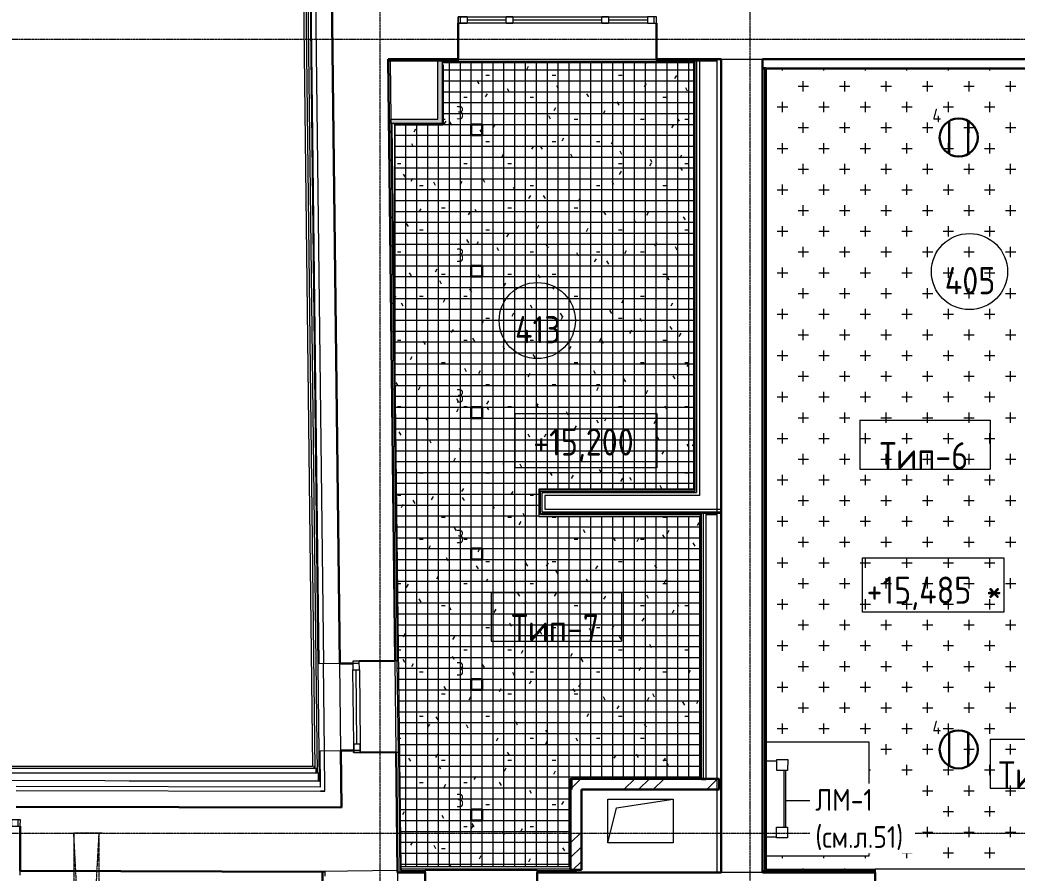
# Model space of a CAD drawing. Header units: millimetres. Extents: x -10051 to 73829, y -4843 to 44223.
# Drawn here: x 35140 to 44304, y 12578 to 20421 of the extents above; entities that cross this region are included whole.
import ezdxf

# ---------------------------------------------------------------- set-up
doc = ezdxf.new("R2010")
doc.units = ezdxf.units.MM
doc.linetypes.add('ADSK_Линия сетки', pattern=[25, 20, -2.5, 0, -2.5])
doc.linetypes.add('ADSK_Штрихпунктирная 2 точки_ш15 п1_5 п1_5 п1_5', pattern=[19.5, 15, -1.5, 0, -1.5, 0, -1.5])
for name, color, linetype, lineweight in [('_ Окна', 7, 'Continuous', 9), ('Аннотация', 7, 'Continuous', 20), ('Марки', 7, 'Continuous', 20), ('Марки помещений', 7, 'Continuous', 20), ('Обобщенные модели', 7, 'Continuous', 18), ('Оборудование', 7, 'Continuous', 18), ('Окна', 7, 'Continuous', 9), ('Оси', 7, 'Continuous', 9), ('Отметки', 7, 'Continuous', 9), ('Потолки', 7, 'Continuous', 9), ('Потолки штриховка', 7, 'Continuous', 9), ('Стены внутренние', 7, 'Continuous', 18), ('Стены наружные', 7, 'Continuous', 18), ('Стены несущие', 7, 'Continuous', 30), ('Стены отделка', 7, 'Continuous', 30), ('Стены штриховка', 7, 'Continuous', 9)]:
    doc.layers.add(name, color=color, linetype=linetype, lineweight=lineweight)
doc.layers.add('Линии', color=7, linetype='Continuous', lineweight=9, true_color=0x00a600)
doc.styles.add('GOST Common_1', font='GOST_Common.ttf', dxfattribs={"width": 0.9, "height": 250})
doc.styles.add('GOST Common_2', font='GOST_Common.ttf', dxfattribs={"width": 0.9, "height": 250})
doc.styles.add('GOST Common_3', font='GOST_Common.ttf', dxfattribs={"width": 0.9, "height": 200})
doc.styles.add('GOST Common_4', font='GOST_Common.ttf', dxfattribs={"width": 0.9, "height": 200})
doc.styles.add('GOST Common_B', font='', dxfattribs={"width": 0.9, "height": 250})
doc.styles.get('GOST Common_B').set_extended_font_data('GOST Common', bold=True)
pattern_1 = [(45, (0, 0), (-381.661, 381.661), []), (45, (134.94, 0), (0, 763.322), []), (45, (-134.94, 0), (0, 763.322), [])]

# ---------------------------------------------------------------- blocks, each defined once
blk = doc.blocks.new('Стремянка - серия 1_450_3-7_94 - Стремянка СГ-30 2-V1-План потолков 4-го этажа')
at = {"layer": 'Оборудование'}
for p, q in [((-10, -50), (-10, 50)), ((-10, 50), (90, 50)), ((90, 50), (90, -50)), ((610, 34), (90, 34)), ((90, 16), (610, 16)), ((610, 50), (710, 50)), ((610, -50), (610, 50)), ((710, 50), (710, -50)), ((90, -50), (-10, -50)), ((0, -148.8), (0, -50)), ((710, -50), (610, -50)), ((700, -147), (700, -50))]:
    blk.add_line(p, q, dxfattribs=at)
blk = doc.blocks.new('окно трехпол с фрамугой - 1715-2240_h___нов_ ок15_-2908119-План потолков 4-го этажа')
at = {"layer": '_ Окна', "lineweight": 18}
for p, q in [((-910, 35), (-910, 95)), ((-910, 95), (-830, 95)), ((-830, 95), (-830, 35)), ((-470, 35), (-470, 95)), ((-470, 95), (-410, 95)), ((-410, 95), (-410, 35)), ((410, 35), (410, 95)), ((410, 95), (470, 95)), ((470, 95), (470, 35)), ((830, 95), (830, 35)), ((910, 95), (830, 95)), ((910, 35), (910, 95)), ((-830, 35), (-910, 35)), ((-410, 35), (-470, 35)), ((470, 35), (410, 35)), ((830, 35), (910, 35))]:
    blk.add_line(p, q, dxfattribs=at)
at = {"layer": '_ Окна'}
for p, q in [((-890, 35), (-890, 95)), ((890, 35), (890, 95)), ((-830, 65), (-470, 65)), ((-410, 65), (410, 65)), ((470, 65), (830, 65))]:
    blk.add_line(p, q, dxfattribs=at)
at = {"layer": 'Окна'}
for p, q in [((-910, 95), (-910, 35)), ((-830, 95), (-910, 95)), ((-830, 95), (-470, 95)), ((-410, 95), (-470, 95)), ((-410, 95), (410, 95)), ((470, 95), (410, 95)), ((470, 95), (830, 95)), ((910, 95), (830, 95)), ((910, 35), (910, 95)), ((-910, 35), (-830, 35)), ((-470, 35), (-830, 35)), ((-470, 35), (-410, 35)), ((410, 35), (-410, 35)), ((410, 35), (470, 35)), ((830, 35), (470, 35)), ((830, 35), (910, 35))]:
    blk.add_line(p, q, dxfattribs=at)
blk = doc.blocks.new('окна_rehau_однопольное_фрамуга_сверху - 800х2240 _нов_ ОК-3_-4264400-План потолков 4-го этажа')
at = {"layer": '_ Окна', "lineweight": 18}
for p, q in [((-420, 75), (-420, 135)), ((-420, 135), (-340, 135)), ((-340, 135), (-340, 75)), ((340, 135), (340, 75)), ((420, 135), (340, 135)), ((420, 75), (420, 135)), ((-340, 75), (-420, 75)), ((340, 75), (420, 75))]:
    blk.add_line(p, q, dxfattribs=at)
at = {"layer": '_ Окна'}
for p, q in [((-400, 75), (-400, 135)), ((-340, 105), (340, 105)), ((400, 75), (400, 135))]:
    blk.add_line(p, q, dxfattribs=at)
at = {"layer": 'Окна'}
for p, q in [((-420, 135), (-420, 75)), ((-340, 135), (-420, 135)), ((-340, 135), (340, 135)), ((420, 135), (340, 135)), ((420, 75), (420, 135)), ((-420, 75), (-340, 75)), ((340, 75), (-340, 75)), ((340, 75), (420, 75))]:
    blk.add_line(p, q, dxfattribs=at)
blk = doc.blocks.new('окно трехпол с фрамугой - 1800 и 1820х2300_h___нов_ ок15-V11-План потолков 4-го этажа')
at = {"layer": '_ Окна', "lineweight": 18}
for p, q in [((-910, 115), (-910, 175)), ((-910, 175), (-830, 175)), ((-830, 115), (-910, 115)), ((-830, 175), (-830, 115)), ((-470, 115), (-470, 175)), ((-470, 175), (-410, 175)), ((-410, 115), (-470, 115)), ((-410, 175), (-410, 115)), ((410, 115), (410, 175)), ((410, 175), (470, 175)), ((470, 115), (410, 115)), ((470, 175), (470, 115)), ((830, 175), (830, 115)), ((910, 175), (830, 175)), ((830, 115), (910, 115)), ((910, 115), (910, 175))]:
    blk.add_line(p, q, dxfattribs=at)
at = {"layer": '_ Окна'}
for p, q in [((-890, 115), (-890, 175)), ((-830, 145), (-470, 145)), ((-410, 145), (410, 145)), ((470, 145), (830, 145)), ((890, 115), (890, 175))]:
    blk.add_line(p, q, dxfattribs=at)
at = {"layer": 'Окна'}
for p, q in [((-910, 175), (-910, 115)), ((-830, 175), (-910, 175)), ((-910, 115), (-830, 115)), ((-830, 175), (-470, 175)), ((-470, 115), (-830, 115)), ((-410, 175), (-470, 175)), ((-470, 115), (-410, 115)), ((-410, 175), (410, 175)), ((410, 115), (-410, 115)), ((470, 175), (410, 175)), ((410, 115), (470, 115)), ((470, 175), (830, 175)), ((830, 115), (470, 115)), ((910, 175), (830, 175)), ((830, 115), (910, 115)), ((910, 115), (910, 175))]:
    blk.add_line(p, q, dxfattribs=at)
blk = doc.blocks.new('GM_Отверстие прямоугольное _в плите_ - Отверстие-3275486-План потолков 4-го этажа')
at = {"layer": 'Обобщенные модели'}
for p, q in [((-300, -200), (-300, 200)), ((-300, 200), (300, 200)), ((-300, -200), (-300, 200)), ((-300, 200), (300, 200)), ((-220, 120), (300, 200)), ((300, 200), (300, -200)), ((300, 200), (300, -200)), ((-300, -200), (-220, 120)), ((300, -200), (-300, -200)), ((300, -200), (-300, -200))]:
    blk.add_line(p, q, dxfattribs=at)
blk = doc.blocks.new('ADSK_Марка_Помещение_ОдноЗначение - Номер-159740-План потолков 4-го этажа')
at = {"layer": 'Марки помещений'}
blk.add_circle((0, 0), 3.5, dxfattribs=at)
blk = doc.blocks.new('Высотные отметки - Рамка-12095-План потолков 4-го этажа')
at = {"layer": 'Аннотация'}
for p, q in [((-6.5, 0), (-6.5, 5)), ((-6.5, 5), (6.5, 5)), ((6.5, 5), (6.5, 0)), ((6.5, 0), (-6.5, 0))]:
    blk.add_line(p, q, dxfattribs=at)
blk = doc.blocks.new('ADSK_Марка_Потолок - ADSK_Марка и Смещение от уровня-155896-План потолков 4-го этажа')
at = {"layer": 'Марки'}
for p, q in [((-6, 4.5), (-6, 0)), ((-6, 4.5), (6, 4.5)), ((6, 4.5), (6, 0)), ((-6, 0), (6, 0))]:
    blk.add_line(p, q, dxfattribs=at)

msp = doc.modelspace()

# ---------------------------------------------------------------- hatches: boundary and pattern name
at = {"layer": 'Потолки штриховка', "lineweight": 18}
h = msp.add_hatch(dxfattribs=at)
h.set_pattern_fill('FP_33', color=256, style=0, pattern_type=2)
h.set_pattern_definition([(0, (0, 0), (812.8, 203.2), [33.528, -576.072, 33.528, -576.072, -3251.2]), (0, (0, 0), (812.8, 203.2), [-1219.2, 33.528, -1185.672, 33.528, -576.072, -1422.4]), (0, (0, 0), (812.8, 203.2), [-3048, 33.528, -372.872, 33.528, -982.472]), (120, (304.8, 101.6), (-582.3764, 602.30545), [33.528, -576.072, 33.528, -576.072, -3251.2]), (120, (304.8, 101.6), (-582.3764, 602.30545), [-1219.2, 33.528, -1185.672, 33.528, -576.072, -1422.4]), (120, (304.8, 101.6), (-582.3764, 602.30545), [-3048, 33.528, -372.872, 33.528, -982.472]), (240, (406.4, 508), (-230.4236, -805.50545), [33.528, -576.072, 33.528, -576.072, -3251.2]), (240, (406.4, 508), (-230.4236, -805.50545), [-1219.2, 33.528, -1185.672, 33.528, -576.072, -1422.4]), (240, (406.4, 508), (-230.4236, -805.50545), [-3048, 33.528, -372.872, 33.528, -982.472])])
h.paths.add_polyline_path([(38630.716, 12634.937), (40199.542, 12634.937), (40199.542, 13435.174), (40209.768, 13435.174), (40209.768, 13445.174), (41393, 13445.174), (41393, 15857.335), (39909.262, 15857.335), (39909.262, 16107.541), (41330, 16107.541), (41330, 20036.318), (39020, 20036.318), (39020, 19468.327), (38585.231, 19468.327), (38585.231, 16495.876), (38630.452, 12657.353)])
h = msp.add_hatch(dxfattribs=at)
h.set_pattern_fill('FP_34', color=256, style=0, pattern_type=2)
h.set_pattern_definition([(90, (39987.61, 16360.99), (100, -6e-15), []), (0, (39987.61, 16360.99), (0, -100), [])])
h.paths.add_polyline_path([(38630.716, 12634.937), (40199.542, 12634.937), (40199.542, 13435.174), (40209.768, 13435.174), (40209.768, 13445.174), (41393, 13445.174), (41393, 15857.335), (39909.262, 15857.335), (39909.262, 16107.541), (41330, 16107.541), (41330, 20036.318), (39020, 20036.318), (39020, 19468.327), (38585.231, 19468.327), (38585.231, 16495.876), (38630.452, 12657.353)])
h = msp.add_hatch(dxfattribs=at)
h.set_pattern_fill('FP_37', color=256, style=0, pattern_type=2)
h.set_pattern_definition([(0, (0, 0), (190.5, 190.5), [95.25, -285.75]), (90, (47.62, -47.62), (-190.5, 190.5), [95.25, -285.75])])
h.paths.add_polyline_path([(45631.189, 19809.318), (45633.189, 19811.318), (45631.189, 19811.318)])
h.paths.add_polyline_path([(45631.189, 12613.937), (45631.189, 19809.318), (44688.058, 19809.318), (44688.058, 19811.318), (44686.058, 19811.318), (44686.058, 19969.318), (41997, 19969.318), (41997, 13782.52), (42944.258, 13782.52), (42944.258, 12737.52), (41997, 12737.52), (41997, 12613.937), (45615.756, 12613.937)])
h.paths.add_polyline_path([(45633.189, 12611.937), (45633.189, 12613.937), (45631.189, 12613.937)])
h.paths.add_polyline_path([(41995, 12611.937), (41997, 12613.937), (41995, 12613.937)])
h.paths.add_polyline_path([(45199.207, 19861.318), (45643.189, 19861.318), (45643.189, 19981.318), (44738.058, 19981.318), (44738.058, 19861.318), (44907.818, 19861.318)])
h.paths.add_polyline_path([(41997, 19969.318), (41997, 19971.318), (41995, 19971.318)])
at = {"layer": 'Стены внутренние'}
for points in [[(38980, 19468.327), (39020, 19468.327), (39020, 20041.318), (38980, 20041.318), (38980, 19508.327)], [(38788.642, 19468.327), (38980, 19468.327), (38980, 19508.327), (38549.742, 19508.327), (38550.213, 19468.327), (38608.392, 19468.327)]]:
    msp.add_hatch(color=256, dxfattribs=at).paths.add_polyline_path(points)
at = {"layer": 'Стены внутренние', "lineweight": 9}
h = msp.add_hatch(dxfattribs=at)
h.set_pattern_fill('FP_1', color=256, style=0, pattern_type=2)
h.set_pattern_definition(pattern_1)
h.paths.add_polyline_path([(41545, 13345.174), (41545, 13445.174), (40209.768, 13445.174), (40209.768, 13345.174), (41393, 13345.174)])
h = msp.add_hatch(dxfattribs=at)
h.set_pattern_fill('FP_1', color=256, style=0, pattern_type=2)
h.set_pattern_definition(pattern_1)
h.paths.add_polyline_path([(40199.542, 12606.693), (40299.542, 12606.693), (40299.542, 13345.174), (40199.542, 13345.174), (40199.542, 12613.937)])

# ---------------------------------------------------------------- linework, layer by layer
at = {"layer": 'Аннотация', "lineweight": 9}
msp.add_line((42175.951, 13246.142), (42449.549, 13246.142), dxfattribs=at)
at = {"layer": 'Линии', "color": 5, "lineweight": 30, "true_color": 0x0000ff}
for p, q in [((39287.615, 19360.987), (39287.615, 19460.987)), ((39287.615, 19460.987), (39387.615, 19460.987)), ((39387.615, 19360.987), (39387.615, 19460.987)), ((39387.615, 19360.987), (39287.615, 19360.987)), ((39287.615, 18060.987), (39287.615, 18160.987)), ((39287.615, 18160.987), (39387.615, 18160.987)), ((39387.615, 18060.987), (39387.615, 18160.987)), ((39387.615, 18060.987), (39287.615, 18060.987)), ((39287.615, 16760.987), (39287.615, 16860.987)), ((39287.615, 16860.987), (39387.615, 16860.987)), ((39387.615, 16760.987), (39387.615, 16860.987)), ((39387.615, 16760.987), (39287.615, 16760.987)), ((39287.615, 14260.987), (39287.615, 14360.987)), ((39287.615, 14360.987), (39387.615, 14360.987)), ((39387.615, 14260.987), (39387.615, 14360.987)), ((39387.615, 14260.987), (39287.615, 14260.987))]:
    msp.add_line(p, q, dxfattribs=at)
at = {"layer": 'Линии', "color": 1, "lineweight": 30, "true_color": 0xff0000}
for p, q in [((43679.094, 19189.669), (43679.094, 19491.725)), ((43854.094, 19188.624), (43854.094, 19492.77)), ((39287.615, 15460.987), (39287.615, 15560.987)), ((39287.615, 15560.987), (39387.615, 15560.987)), ((39387.615, 15460.987), (39387.615, 15560.987)), ((39387.615, 15460.987), (39287.615, 15460.987)), ((43679.094, 13563.261), (43679.094, 13865.318)), ((43854.094, 13562.216), (43854.094, 13866.363)), ((39287.615, 13060.987), (39287.615, 13160.987)), ((39287.615, 13160.987), (39387.615, 13160.987)), ((39387.615, 13060.987), (39387.615, 13160.987)), ((39387.615, 13060.987), (39287.615, 13060.987))]:
    msp.add_line(p, q, dxfattribs=at)
at = {"layer": 'Линии', "color": 7, "linetype": 'ADSK_Штрихпунктирная 2 точки_ш15 п1_5 п1_5 п1_5'}
for p, q in [((35898.944, 12945), (35634.835, 12945)), ((35634.835, 12945), (35634.835, 8615.209)), ((35864.835, 8615.209), (35634.835, 12945)), ((35864.835, 12945), (35634.835, 8615.209)), ((35864.835, 12945), (35864.835, 8615.209))]:
    msp.add_line(p, q, dxfattribs=at)
at = {"layer": 'Линии', "color": 1, "lineweight": 30, "true_color": 0xff0000}
for centre in [(43767.499, 19340.697), (43767.499, 13714.289)]:
    msp.add_circle(centre, 175, dxfattribs=at)
at = {"layer": 'Оси', "linetype": 'ADSK_Линия сетки'}
for p, q in [((41849.565, -3698.875), (41849.565, 21707.143)), ((38449.565, -4043.06), (38449.565, 21362.957)), ((-9251.096, 20245), (56004.853, 20245)), ((-9251.096, 12945), (56004.853, 12945))]:
    msp.add_line(p, q, dxfattribs=at)
at = {"layer": 'Потолки'}
for p, q in [((39020, 20036.318), (41330, 20036.318)), ((41330, 20036.318), (41330, 16107.541)), ((38585.231, 16495.876), (38585.231, 19468.327)), ((41330, 16107.541), (39909.262, 16107.541)), ((39909.262, 16107.541), (39909.262, 15857.335)), ((39909.262, 15857.335), (41393, 15857.335)), ((42944.258, 13782.52), (41997, 13782.52)), ((42944.258, 12737.52), (42944.258, 13782.52)), ((40209.768, 13435.174), (40199.542, 13435.174)), ((40199.542, 13435.174), (40199.542, 13345.174)), ((41997, 12737.52), (42944.258, 12737.52)), ((40199.542, 12634.937), (38630.716, 12634.937))]:
    msp.add_line(p, q, dxfattribs=at)
at = {"layer": 'Стены внутренние'}
for p, q in [((39169, 20041.318), (40989, 20041.318)), ((39169.57, 20061.318), (40989, 20061.318)), ((38598.289, 13689.677), (38588.403, 14528.828)), ((38618.287, 13689.912), (38608.392, 14529.854)), ((39894.565, 12601.937), (38864.565, 12601.937))]:
    msp.add_line(p, q, dxfattribs=at)
at = {"layer": 'Стены наружные'}
for p, q in [((37743.052, 20921.2), (37829.782, 13558.131)), ((37763.286, 20901.2), (37850.009, 13539.01)), ((37783.521, 20881.2), (37870.528, 13495.192)), ((37803.932, 20846.023), (37891.409, 13420.593)), ((39020, 20008.318), (39032, 20008.318)), ((39029, 20029.318), (39029, 20041.318)), ((39029, 20029.318), (41336, 20029.318)), ((39032, 19468.327), (39032, 20008.318)), ((41333, 20024.818), (41333, 16106.318)), ((41333, 20024.818), (41345, 20024.818)), ((41336, 20041.318), (41336, 20029.318)), ((38550.321, 19459.132), (38562.321, 19459.274)), ((38642.912, 12618.384), (38562.321, 19459.274)), ((38583.215, 19456.327), (38583.215, 19468.327)), ((38583.215, 19456.327), (39027.5, 19456.327)), ((39027.5, 19468.327), (39027.5, 19456.327)), ((39032, 19468.327), (39027.5, 19468.327)), ((39913, 16089.898), (39913, 15877.398)), ((39913, 16089.898), (39917.5, 16089.898)), ((41345, 16101.898), (39917.5, 16101.898)), ((39917.5, 16089.898), (39917.5, 16101.898)), ((41345, 16106.318), (41333, 16106.318)), ((39925, 15877.398), (39913, 15877.398)), ((39925, 15872.898), (39925, 15877.398)), ((39925, 15872.898), (41405, 15872.898)), ((41393, 15884.898), (41393, 13445.174)), ((41445, 15872.898), (41545, 15872.898)), ((37938.099, 13701.9), (37928.675, 14501.845)), ((38088.088, 13703.667), (38078.674, 14502.822)), ((37870.528, 13495.192), (10945, 13495.192)), ((37829.782, 13558.131), (32744.942, 13558.131)), ((37850.009, 13539.01), (32744.942, 13539.01)), ((37840.112, 13558.131), (37840.112, 13538.991)), ((37849.784, 13558.131), (37840.112, 13558.131)), ((37860.35, 13539.01), (37860.35, 13495.157)), ((37870.011, 13539.01), (37860.35, 13539.01)), ((37880.587, 13495.192), (37880.587, 13425.192)), ((37890.529, 13495.192), (37880.587, 13495.192)), ((37891.409, 13420.593), (29468.901, 13442.766)), ((36144.53, 13425.192), (37880.587, 13425.192)), ((40209.768, 13442.674), (40197.768, 13442.674)), ((40197.768, 13442.674), (40197.768, 12618.437)), ((38642.912, 12618.384), (38630.912, 12618.242)), ((40199.542, 12613.937), (38647.411, 12613.937)), ((38647.411, 12601.937), (38647.411, 12613.937)), ((38647.411, 12601.937), (38651.341, 12601.937)), ((40199.704, 12618.437), (40197.768, 12618.437)), ((40199.542, 12606.693), (40199.542, 12601.937)), ((44699.094, 12613.937), (42999.094, 12613.937))]:
    msp.add_line(p, q, dxfattribs=at)
at = {"layer": 'Стены несущие'}
for p, q in [((38006.24, 20651.318), (38078.665, 14503.612)), ((39169, 20391.318), (39169, 20061.318)), ((40989, 20061.318), (40989, 20391.318)), ((39169, 20061.318), (38523.226, 20061.318)), ((38523.226, 20061.318), (38588.394, 14529.618)), ((41585, 20061.318), (40989, 20061.318)), ((41585, 12581.937), (41585, 20061.318)), ((41965, 20061.318), (41965, 12581.937)), ((45431.854, 20061.318), (41965, 20061.318)), ((38198.656, 14505.026), (38078.665, 14503.612)), ((38588.394, 14529.618), (38258.416, 14525.731)), ((38088.088, 13703.667), (38208.08, 13705.081)), ((38088.088, 13703.667), (38094.257, 13180.058)), ((38208.325, 13684.293), (38208.316, 13685.082)), ((38268.312, 13685.789), (38598.289, 13689.677)), ((38611.339, 12581.937), (38598.289, 13689.677)), ((40209.768, 13445.174), (41565, 13445.174)), ((40209.768, 13345.174), (40209.768, 13445.174)), ((41565, 13445.174), (41565, 13345.174)), ((40199.542, 12606.693), (40199.542, 13345.174)), ((40199.542, 13345.174), (40209.768, 13345.174)), ((40299.542, 13345.174), (40299.542, 12606.693)), ((41565, 13345.174), (40299.542, 13345.174)), ((38094.257, 13180.058), (35104.222, 13187.93)), ((35142.668, 12597.826), (35143.748, 13007.825)), ((35142.668, 12597.826), (37921.19, 12590.512)), ((37926.573, 12133.573), (37921.19, 12590.512)), ((38611.339, 12581.937), (38864.565, 12581.937)), ((38864.565, 12581.937), (38864.565, 12141.937)), ((39894.565, 12141.937), (39894.565, 12581.937)), ((39894.565, 12581.937), (41585, 12581.937)), ((40299.542, 12606.693), (40199.542, 12606.693)), ((41965, 12581.937), (42999.094, 12581.937)), ((42999.094, 12581.937), (42999.094, 12141.937))]:
    msp.add_line(p, q, dxfattribs=at)
at = {"layer": 'Стены отделка', "lineweight": 9}
for p, q in [((37888.678, 14501.374), (37814.224, 20821.318)), ((38523.226, 20041.318), (38523.226, 20061.318)), ((39169, 20041.318), (38523.226, 20041.318)), ((38523.461, 20041.318), (38543.46, 20041.554)), ((38543.46, 20041.554), (38608.392, 14529.854)), ((38980, 19508.327), (38980, 20041.318)), ((39020, 20041.318), (39020, 19468.327)), ((39169, 20061.318), (39169, 20041.318)), ((40989, 20041.318), (40989, 20061.318)), ((41545, 20041.318), (40989, 20041.318)), ((41345, 16089.898), (41345, 20041.318)), ((41385, 20041.318), (41385, 16049.898)), ((41545, 20061.318), (41545, 12581.937)), ((41995, 19981.318), (41965, 19981.318)), ((41985, 12601.937), (41985, 19981.318)), ((41965, 19971.318), (41985, 19971.318)), ((41997, 19969.318), (41997, 12613.937)), ((44686.058, 19969.318), (41997, 19969.318)), ((38549.742, 19468.327), (38549.742, 19508.327)), ((38549.742, 19508.327), (38980, 19508.327)), ((39020, 19468.327), (38549.742, 19468.327)), ((39925, 16089.898), (41345, 16089.898)), ((39925, 15884.898), (39925, 16089.898)), ((41385, 16049.898), (39965, 16049.898)), ((39965, 16049.898), (39965, 15924.898)), ((41585, 15884.898), (39925, 15884.898)), ((39965, 15924.898), (41585, 15924.898)), ((41405, 13435.174), (41405, 15884.898)), ((41445, 15884.898), (41445, 13435.174)), ((38078.665, 14503.612), (37888.678, 14501.374)), ((38608.392, 14529.854), (38588.394, 14529.618)), ((37898.102, 13701.429), (38088.088, 13703.667)), ((37901.999, 13370.565), (37898.102, 13701.429)), ((37938.108, 13701.111), (37938.099, 13701.9)), ((38598.289, 13689.677), (38618.287, 13689.912)), ((38618.287, 13689.912), (38631.343, 12581.727)), ((41445, 13435.174), (41405, 13435.174)), ((35104.722, 13377.929), (37901.999, 13370.565)), ((37902.478, 13329.987), (37902.471, 13330.563)), ((37902.471, 13330.563), (37942.475, 13330.458)), ((37942.475, 13330.458), (37902.478, 13329.987)), ((35142.563, 12557.826), (35142.668, 12597.826)), ((37921.19, 12590.512), (37941.362, 12590.458)), ((37941.362, 12590.458), (37941.257, 12550.459)), ((38631.343, 12581.727), (38611.344, 12581.491)), ((38651.341, 12581.937), (38651.341, 12601.937)), ((38651.341, 12601.937), (38864.565, 12601.937)), ((38864.565, 12601.937), (38864.565, 12581.937)), ((39894.565, 12581.937), (39894.565, 12601.937)), ((39894.565, 12601.937), (40249.768, 12601.937)), ((40249.768, 12601.937), (40249.768, 12581.937)), ((41965, 12601.937), (41985, 12601.937)), ((41965.648, 12581.937), (41965.648, 12601.937)), ((41997, 12613.937), (42999.094, 12613.937)), ((42999.094, 12613.937), (42999.094, 12581.937))]:
    msp.add_line(p, q, dxfattribs=at)
at = {"layer": 'Стены штриховка'}
for p, q in [((37856.229, 20651.318), (37928.675, 14501.845)), ((41358, 20041.318), (41358, 16076.898)), ((41585, 20061.318), (41965, 20061.318)), ((41995, 19981.318), (44698.058, 19981.318)), ((41995, 19971.318), (41995, 12611.937)), ((44688.058, 19971.318), (41995, 19971.318)), ((39938, 16076.898), (41358, 16076.898)), ((39938, 15897.898), (39938, 16076.898)), ((39938, 15897.898), (41585, 15897.898)), ((41418, 15884.898), (41418, 13435.174)), ((37942.475, 13330.458), (37938.108, 13701.111)), ((35104.851, 13337.928), (37902.471, 13330.563)), ((38611.106, 12601.669), (37921.154, 12593.541)), ((37921.154, 12593.541), (37921.19, 12590.512)), ((38611.339, 12581.937), (38616.522, 12141.937)), ((41965, 12581.937), (41585, 12581.937)), ((41985, 12601.937), (42999.094, 12601.937)), ((41995, 12611.937), (42999.094, 12611.937))]:
    msp.add_line(p, q, dxfattribs=at)

# ---------------------------------------------------------------- block references
at = {"layer": 'Марки', "xscale": 99.99999999999993, "yscale": 99.99999999999993, "zscale": 99.99999999999993}
for p in [(43457.95, 16291.627), (40069.638, 14708.418), (44657.95, 13358.418)]:
    msp.add_blockref('ADSK_Марка_Потолок - ADSK_Марка и Смещение от уровня-155896-План потолков 4-го этажа', p, dxfattribs=at)
at = {"layer": 'Марки помещений', "xscale": 99.99999999999993, "yscale": 99.99999999999993, "zscale": 99.99999999999993}
for p in [(43866.497, 18107.718), (39894.426, 17657.117)]:
    msp.add_blockref('ADSK_Марка_Помещение_ОдноЗначение - Номер-159740-План потолков 4-го этажа', p, dxfattribs=at)
at = {"layer": 'Обобщенные модели'}
msp.add_blockref('GM_Отверстие прямоугольное _в плите_ - Отверстие-3275486-План потолков 4-го этажа', (40842.063, 13056.46), dxfattribs=at)
at = {"layer": 'Оборудование', "rotation": 269.8491625167507}
msp.add_blockref('Стремянка - серия 1_450_3-7_94 - Стремянка СГ-30 2-V1-План потолков 4-го этажа', (42145.832, 13610.613), dxfattribs=at)
at = {"layer": 'Окна'}
msp.add_blockref('окно трехпол с фрамугой - 1715-2240_h___нов_ ок15_-2908119-План потолков 4-го этажа', (40079, 20356.318), dxfattribs=at)
for name, p, rotation in [('окна_rehau_однопольное_фрамуга_сверху - 800х2240 _нов_ ОК-3_-4264400-План потолков 4-го этажа', (38338.359, 14106.644), 90.67495738229927), ('окно трехпол с фрамугой - 1800 и 1820х2300_h___нов_ ок15-V11-План потолков 4-го этажа', (34233.448, 12895.221), 359.8491625167525)]:
    msp.add_blockref(name, p, dxfattribs=dict(at, rotation=rotation))
at = {"layer": 'Отметки', "lineweight": 20, "xscale": 99.99999999999993, "yscale": 99.99999999999993, "zscale": 99.99999999999993}
for p in [(40342.702, 16303.576), (43533, 14977.098)]:
    msp.add_blockref('Высотные отметки - Рамка-12095-План потолков 4-го этажа', p, dxfattribs=at)

# ---------------------------------------------------------------- texts
at = {"layer": 'Аннотация', "lineweight": 9, "char_height": 125, "width": 175.5, "attachment_point": 5, "line_spacing_factor": 1.022766, "style": 'GOST Common_4'}
for s, insert in [('\\pt180,360,540,720,900,1080,1260,1440,1620,1800,1980,2160,2340,2520,2700,2880,3060,3240,3420,3600,3780,3960,4140,4320,4500,4680,4860,5040,5220,5400,5580,5760;3 ', (39184.964, 19568.301)), ('\\pt180,360,540,720,900,1080,1260,1440,1620,1800,1980,2160,2340,2520,2700,2880,3060,3240,3420,3600,3780,3960,4140,4320,4500,4680,4860,5040,5220,5400,5580,5760;4 ', (43565.974, 19542.342)), ('\\pt180,360,540,720,900,1080,1260,1440,1620,1800,1980,2160,2340,2520,2700,2880,3060,3240,3420,3600,3780,3960,4140,4320,4500,4680,4860,5040,5220,5400,5580,5760;3 ', (39184.964, 18257.766)), ('\\pt180,360,540,720,900,1080,1260,1440,1620,1800,1980,2160,2340,2520,2700,2880,3060,3240,3420,3600,3780,3960,4140,4320,4500,4680,4860,5040,5220,5400,5580,5760;3 ', (39184.964, 16964.281)), ('\\pt180,360,540,720,900,1080,1260,1440,1620,1800,1980,2160,2340,2520,2700,2880,3060,3240,3420,3600,3780,3960,4140,4320,4500,4680,4860,5040,5220,5400,5580,5760;3 ', (39184.964, 15670.619)), ('\\pt180,360,540,720,900,1080,1260,1440,1620,1800,1980,2160,2340,2520,2700,2880,3060,3240,3420,3600,3780,3960,4140,4320,4500,4680,4860,5040,5220,5400,5580,5760;3 ', (39184.964, 14455.065)), ('\\pt180,360,540,720,900,1080,1260,1440,1620,1800,1980,2160,2340,2520,2700,2880,3060,3240,3420,3600,3780,3960,4140,4320,4500,4680,4860,5040,5220,5400,5580,5760;4 ', (43565.974, 13916.557)), ('\\pt180,360,540,720,900,1080,1260,1440,1620,1800,1980,2160,2340,2520,2700,2880,3060,3240,3420,3600,3780,3960,4140,4320,4500,4680,4860,5040,5220,5400,5580,5760;3 ', (39184.964, 13244.09))]:
    msp.add_mtext(s, dxfattribs=dict(at, insert=insert))
at = {"layer": 'Марки', "lineweight": 9, "char_height": 250, "attachment_point": 5, "line_spacing_factor": 1.022766, "style": 'GOST Common_B'}
for s, insert, width in [('\\pt1143,2286,3429,4572,5715,6858,8001,9144,10287,11430,12573,13716,14859,16002,17145,18288,19431,20574,21717,22860,24003,25146,26289,27432,28575,29718,30861,32004,33147,34290,35433,36576;Тип-6', (43447.769, 16413.783), 833.4), ('\\pt1143,2286,3429,4572,5715,6858,8001,9144,10287,11430,12573,13716,14859,16002,17145,18288,19431,20574,21717,22860,24003,25146,26289,27432,28575,29718,30861,32004,33147,34290,35433,36576;Тип-7', (40059.457, 14830.574), 833.4), ('\\pt1143,2286,3429,4572,5715,6858,8001,9144,10287,11430,12573,13716,14859,16002,17145,18288,19431,20574,21717,22860,24003,25146,26289,27432,28575,29718,30861,32004,33147,34290,35433,36576;Тип-9.3', (44647.769, 13480.574), 1065.6)]:
    msp.add_mtext(s, dxfattribs=dict(at, insert=insert, width=width))
at = {"layer": 'Марки помещений', "lineweight": 9, "char_height": 250, "attachment_point": 5, "line_spacing_factor": 1.022766, "style": 'GOST Common_1'}
for s, insert, width in [('\\pt450,900,1350,1800,2250,2700,3150,3600,4050,4500,4950,5400,5850,6300,6750,7200,7650,8100,8550,9000,9450,9900,10350,10800,11250,11700,12150,12600,13050,13500,13950,14400;405', (43871.89, 18024.137), 505.8), ('\\pt450,900,1350,1800,2250,2700,3150,3600,4050,4500,4950,5400,5850,6300,6750,7200,7650,8100,8550,9000,9450,9900,10350,10800,11250,11700,12150,12600,13050,13500,13950,14400;413', (39899.819, 17573.535), 458.1)]:
    msp.add_mtext(s, dxfattribs=dict(at, insert=insert, width=width))
at = {"layer": 'Отметки', "lineweight": 20, "char_height": 250, "attachment_point": 1, "line_spacing_factor": 1.022761, "style": 'GOST Common_2'}
for s, insert, width in [('+15,200', (39857.456, 16666.161), 1164.59094), ('+15,485 *', (42920.785, 15303.704), 1469.31552)]:
    msp.add_mtext(s, dxfattribs=dict(at, insert=insert, width=width))

# ---------------------------------------------------------------- next in the draw order: texts
at = {"layer": 'Аннотация', "lineweight": 9, "insert": (42449.549, 13350.265), "char_height": 200, "width": 866.277, "attachment_point": 1, "line_spacing_factor": 1.022766, "style": 'GOST Common_3', "bg_fill": 3, "box_fill_scale": 1.25, "bg_fill_color": 256, "bg_fill_true_color": 13158600, "bg_fill_transparency": 0}
msp.add_mtext('\\pt360,720,1080,1440,1800,2160,2520,2880,3240,3600,3960,4320,4680,5040,5400,5760,6120,6480,6840,7200,7560,7920,8280,8640,9000,9360,9720,10080,10440,10800,11160,11520;ЛМ-1^J(см.л.51)', dxfattribs=at)

doc.saveas('drawing.dxf')
